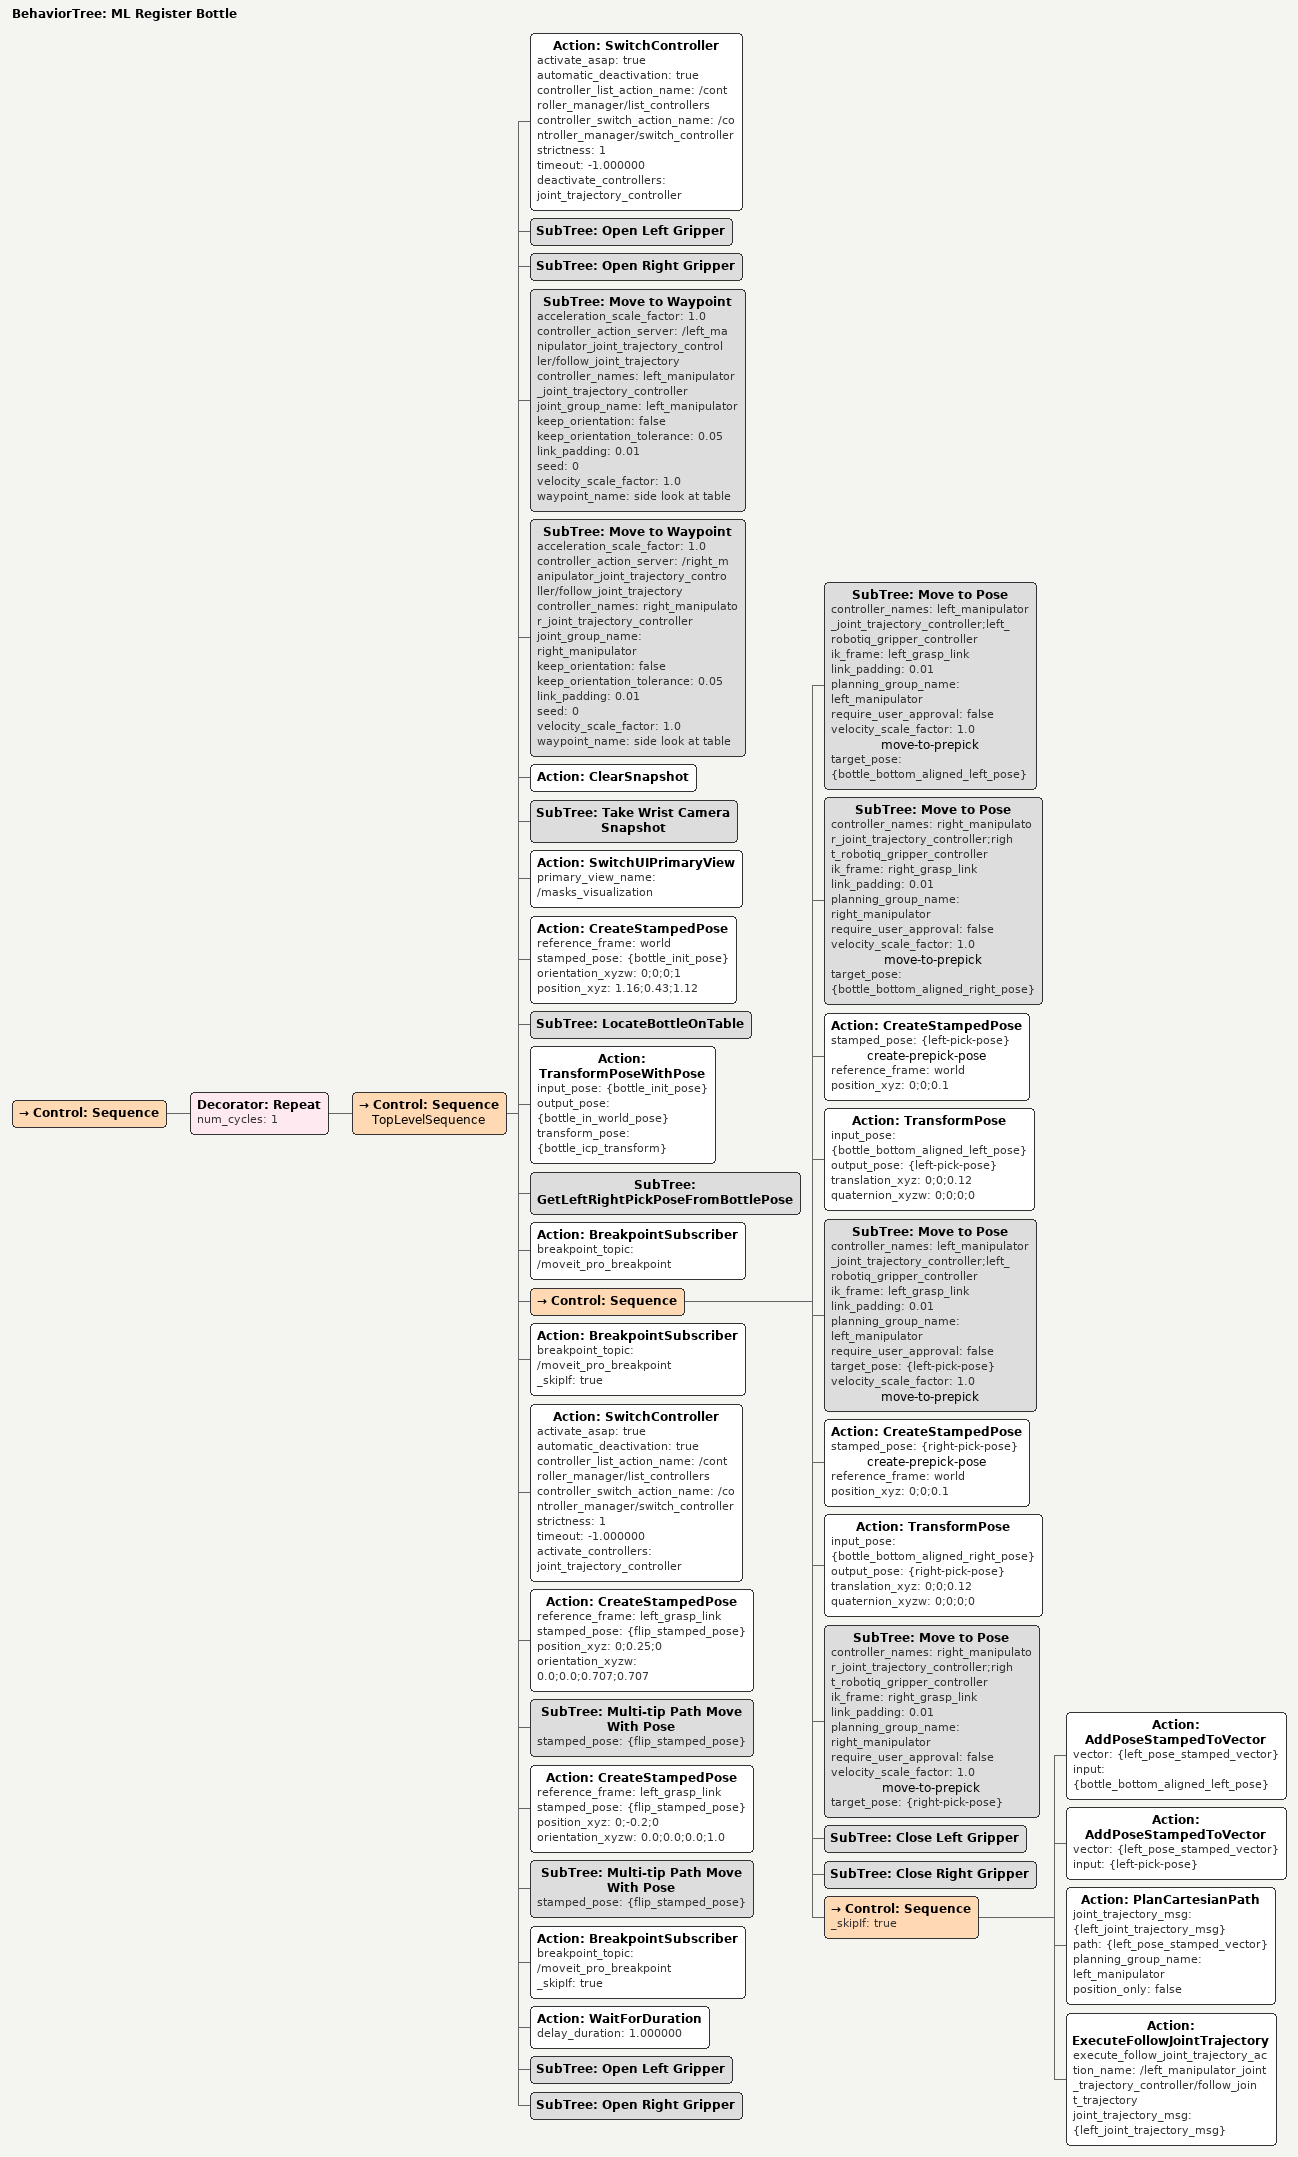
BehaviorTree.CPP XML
<?xml version="1.0" encoding="UTF-8" ?>
<root BTCPP_format="4" main_tree_to_execute="ML Register Bottle">
  <BehaviorTree ID="ML Register Bottle" _description="">
    <Control ID="Sequence">
      <Decorator ID="Repeat" num_cycles="1">
        <Control ID="Sequence" name="TopLevelSequence">
          <Action
            ID="SwitchController"
            activate_asap="true"
            automatic_deactivation="true"
            controller_list_action_name="/controller_manager/list_controllers"
            controller_switch_action_name="/controller_manager/switch_controller"
            strictness="1"
            timeout="-1.000000"
            deactivate_controllers="joint_trajectory_controller"
          />
          <SubTree ID="Open Left Gripper" />
          <SubTree ID="Open Right Gripper" />
          <SubTree
            ID="Move to Waypoint"
            acceleration_scale_factor="1.0"
            controller_action_server="/left_manipulator_joint_trajectory_controller/follow_joint_trajectory"
            controller_names="left_manipulator_joint_trajectory_controller"
            joint_group_name="left_manipulator"
            keep_orientation="false"
            keep_orientation_tolerance="0.05"
            link_padding="0.01"
            seed="0"
            velocity_scale_factor="1.0"
            waypoint_name="side look at table"
          />
          <SubTree
            ID="Move to Waypoint"
            acceleration_scale_factor="1.0"
            controller_action_server="/right_manipulator_joint_trajectory_controller/follow_joint_trajectory"
            controller_names="right_manipulator_joint_trajectory_controller"
            joint_group_name="right_manipulator"
            keep_orientation="false"
            keep_orientation_tolerance="0.05"
            link_padding="0.01"
            seed="0"
            velocity_scale_factor="1.0"
            waypoint_name="side look at table"
          />
          <Action ID="ClearSnapshot" />
          <SubTree ID="Take Wrist Camera Snapshot" />
          <Action
            ID="SwitchUIPrimaryView"
            primary_view_name="/masks_visualization"
          />
          <Action
            ID="CreateStampedPose"
            reference_frame="world"
            stamped_pose="{bottle_init_pose}"
            orientation_xyzw="0;0;0;1"
            position_xyz="1.16;0.43;1.12"
          />
          <SubTree ID="LocateBottleOnTable" />
          <Action
            ID="TransformPoseWithPose"
            input_pose="{bottle_init_pose}"
            output_pose="{bottle_in_world_pose}"
            transform_pose="{bottle_icp_transform}"
          />
          <SubTree ID="GetLeftRightPickPoseFromBottlePose" />
          <Action
            ID="BreakpointSubscriber"
            breakpoint_topic="/moveit_pro_breakpoint"
          />
          <Control ID="Sequence">
            <SubTree
              ID="Move to Pose"
              controller_names="left_manipulator_joint_trajectory_controller;left_robotiq_gripper_controller"
              ik_frame="left_grasp_link"
              link_padding="0.01"
              planning_group_name="left_manipulator"
              require_user_approval="false"
              velocity_scale_factor="1.0"
              name="move-to-prepick"
              target_pose="{bottle_bottom_aligned_left_pose}"
            />
            <SubTree
              ID="Move to Pose"
              controller_names="right_manipulator_joint_trajectory_controller;right_robotiq_gripper_controller"
              ik_frame="right_grasp_link"
              link_padding="0.01"
              planning_group_name="right_manipulator"
              require_user_approval="false"
              velocity_scale_factor="1.0"
              name="move-to-prepick"
              target_pose="{bottle_bottom_aligned_right_pose}"
            />
            <Action
              ID="CreateStampedPose"
              stamped_pose="{left-pick-pose}"
              name="create-prepick-pose"
              reference_frame="world"
              position_xyz="0;0;0.1"
            />
            <Action
              ID="TransformPose"
              input_pose="{bottle_bottom_aligned_left_pose}"
              output_pose="{left-pick-pose}"
              translation_xyz="0;0;0.12"
              quaternion_xyzw="0;0;0;0"
            />
            <SubTree
              ID="Move to Pose"
              controller_names="left_manipulator_joint_trajectory_controller;left_robotiq_gripper_controller"
              ik_frame="left_grasp_link"
              link_padding="0.01"
              planning_group_name="left_manipulator"
              require_user_approval="false"
              target_pose="{left-pick-pose}"
              velocity_scale_factor="1.0"
              name="move-to-prepick"
            />
            <Action
              ID="CreateStampedPose"
              stamped_pose="{right-pick-pose}"
              name="create-prepick-pose"
              reference_frame="world"
              position_xyz="0;0;0.1"
            />
            <Action
              ID="TransformPose"
              input_pose="{bottle_bottom_aligned_right_pose}"
              output_pose="{right-pick-pose}"
              translation_xyz="0;0;0.12"
              quaternion_xyzw="0;0;0;0"
            />
            <SubTree
              ID="Move to Pose"
              controller_names="right_manipulator_joint_trajectory_controller;right_robotiq_gripper_controller"
              ik_frame="right_grasp_link"
              link_padding="0.01"
              planning_group_name="right_manipulator"
              require_user_approval="false"
              velocity_scale_factor="1.0"
              name="move-to-prepick"
              target_pose="{right-pick-pose}"
            />
            <SubTree ID="Close Left Gripper" />
            <SubTree ID="Close Right Gripper" />
            <Control ID="Sequence" _skipIf="true">
              <Action
                ID="AddPoseStampedToVector"
                vector="{left_pose_stamped_vector}"
                input="{bottle_bottom_aligned_left_pose}"
              />
              <Action
                ID="AddPoseStampedToVector"
                vector="{left_pose_stamped_vector}"
                input="{left-pick-pose}"
              />
              <Action
                ID="PlanCartesianPath"
                joint_trajectory_msg="{left_joint_trajectory_msg}"
                path="{left_pose_stamped_vector}"
                planning_group_name="left_manipulator"
                position_only="false"
              />
              <Action
                ID="ExecuteFollowJointTrajectory"
                execute_follow_joint_trajectory_action_name="/left_manipulator_joint_trajectory_controller/follow_joint_trajectory"
                joint_trajectory_msg="{left_joint_trajectory_msg}"
              />
            </Control>
          </Control>
          <Action
            ID="BreakpointSubscriber"
            breakpoint_topic="/moveit_pro_breakpoint"
            _skipIf="true"
          />
          <Action
            ID="SwitchController"
            activate_asap="true"
            automatic_deactivation="true"
            controller_list_action_name="/controller_manager/list_controllers"
            controller_switch_action_name="/controller_manager/switch_controller"
            strictness="1"
            timeout="-1.000000"
            activate_controllers="joint_trajectory_controller"
          />
          <Action
            ID="CreateStampedPose"
            reference_frame="left_grasp_link"
            stamped_pose="{flip_stamped_pose}"
            position_xyz="0;0.25;0"
            orientation_xyzw="0.0;0.0;0.707;0.707"
          />
          <SubTree
            ID="Multi-tip Path Move With Pose"
            stamped_pose="{flip_stamped_pose}"
          />
          <Action
            ID="CreateStampedPose"
            reference_frame="left_grasp_link"
            stamped_pose="{flip_stamped_pose}"
            position_xyz="0;-0.2;0"
            orientation_xyzw="0.0;0.0;0.0;1.0"
          />
          <SubTree
            ID="Multi-tip Path Move With Pose"
            stamped_pose="{flip_stamped_pose}"
          />
          <Action
            ID="BreakpointSubscriber"
            breakpoint_topic="/moveit_pro_breakpoint"
            _skipIf="true"
          />
          <Action ID="WaitForDuration" delay_duration="1.000000" />
          <SubTree ID="Open Left Gripper" />
          <SubTree ID="Open Right Gripper" />
        </Control>
      </Decorator>
    </Control>
  </BehaviorTree>
</root>
